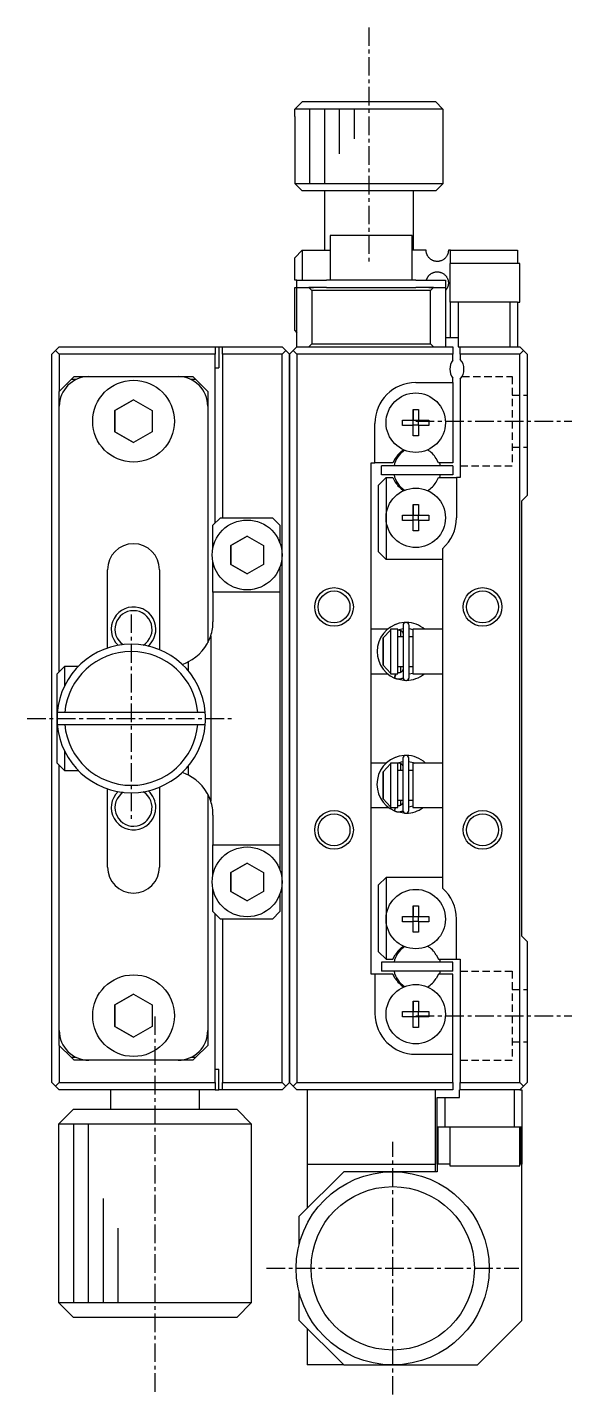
# Model space of a CAD drawing. Extents: x 10 to 381, y 10 to 229.
# Drawn here: x 211.4 to 248.1, y 103.5 to 195.5 of the extents above; entities that cross this region are included whole.
import ezdxf

# ---------------------------------------------------------------- set-up
doc = ezdxf.new("R2010")
doc.units = 0
doc.linetypes.add('CENTER', pattern=[2, 1.25, -0.25, 0.25, -0.25])
doc.linetypes.add('DASHED', pattern=[0.75, 0.5, -0.25])
doc.layers.get('0').update_dxf_attribs({"linetype": 'CONTINUOUS'})
doc.layers.add('CENTER', color=1, linetype='CENTER')

msp = doc.modelspace()

# ---------------------------------------------------------------- linework, layer by layer
at = {"color": 7, "linetype": 'CONTINUOUS'}
for p, q in [((229.452, 190), (229.954, 190.5)), ((229.954, 190.5), (238.918, 190.5)), ((238.918, 190.5), (239.42, 190)), ((229.452, 189.5), (229.452, 190)), ((239.42, 190), (229.452, 190)), ((239.42, 190), (239.42, 189.5)), ((229.436, 189.5), (229.452, 189.5)), ((229.436, 189.5), (229.436, 185)), ((239.42, 189.5), (239.436, 189.5)), ((239.436, 185), (239.436, 189.5)), ((229.436, 185), (239.436, 185)), ((229.436, 185), (229.936, 184.5)), ((238.936, 184.5), (239.436, 185)), ((238.936, 184.5), (229.936, 184.5)), ((231.436, 184.5), (231.436, 180.5)), ((237.436, 180.5), (237.436, 184.5)), ((237.336, 181.5), (231.836, 181.5)), ((231.836, 181.5), (231.836, 178.5)), ((237.336, 178.5), (237.336, 181.5)), ((229.936, 180.5), (229.436, 180)), ((229.936, 180.5), (229.936, 178.5)), ((229.936, 180.5), (231.836, 180.5)), ((238.286, 180.5), (237.336, 180.5)), ((238.287, 180.465), (238.286, 180.5)), ((238.289, 180.431), (238.287, 180.465)), ((238.293, 180.397), (238.289, 180.431)), ((238.299, 180.364), (238.293, 180.397)), ((238.304, 180.335), (238.299, 180.364)), ((238.311, 180.306), (238.304, 180.335)), ((239.767, 180.332), (239.763, 180.314)), ((239.771, 180.349), (239.767, 180.332)), ((239.774, 180.368), (239.771, 180.349)), ((239.777, 180.387), (239.774, 180.368)), ((239.78, 180.406), (239.777, 180.387)), ((239.781, 180.417), (239.78, 180.406)), ((239.783, 180.429), (239.781, 180.417)), ((239.784, 180.44), (239.783, 180.429)), ((239.785, 180.464), (239.784, 180.452)), ((239.784, 180.452), (239.784, 180.44)), ((239.786, 180.476), (239.785, 180.464)), ((239.936, 180.5), (239.786, 180.5)), ((239.786, 180.5), (239.786, 180.488)), ((239.786, 180.488), (239.786, 180.476)), ((239.936, 180.5), (244.436, 180.5)), ((239.936, 179.6), (239.936, 180.5)), ((244.436, 180.5), (244.436, 179.6)), ((229.436, 178.5), (229.436, 180)), ((238.32, 180.278), (238.311, 180.306)), ((238.328, 180.254), (238.32, 180.278)), ((238.337, 180.229), (238.328, 180.254)), ((238.346, 180.205), (238.337, 180.229)), ((238.358, 180.18), (238.346, 180.205)), ((238.37, 180.155), (238.358, 180.18)), ((238.383, 180.131), (238.37, 180.155)), ((238.393, 180.115), (238.383, 180.131)), ((238.402, 180.099), (238.393, 180.115)), ((238.422, 180.069), (238.402, 180.099)), ((238.443, 180.041), (238.422, 180.069)), ((238.459, 180.021), (238.443, 180.041)), ((238.476, 180.001), (238.459, 180.021)), ((238.494, 179.982), (238.476, 180.001)), ((238.515, 179.96), (238.494, 179.982)), ((238.537, 179.94), (238.515, 179.96)), ((238.56, 179.92), (238.537, 179.94)), ((238.586, 179.9), (238.56, 179.92)), ((238.613, 179.881), (238.586, 179.9)), ((238.64, 179.863), (238.613, 179.881)), ((238.667, 179.847), (238.64, 179.863)), ((238.694, 179.833), (238.667, 179.847)), ((238.721, 179.819), (238.694, 179.833)), ((238.749, 179.807), (238.721, 179.819)), ((238.776, 179.797), (238.749, 179.807)), ((238.804, 179.787), (238.776, 179.797)), ((238.833, 179.778), (238.804, 179.787)), ((238.861, 179.771), (238.833, 179.778)), ((238.894, 179.764), (238.861, 179.771)), ((238.927, 179.758), (238.894, 179.764)), ((238.96, 179.754), (238.927, 179.758)), ((239, 179.751), (238.96, 179.754)), ((239.039, 179.75), (239, 179.751)), ((239.068, 179.751), (239.039, 179.75)), ((239.096, 179.752), (239.068, 179.751)), ((239.133, 179.756), (239.096, 179.752)), ((239.169, 179.762), (239.133, 179.756)), ((239.204, 179.769), (239.169, 179.762)), ((239.254, 179.782), (239.204, 179.769)), ((239.302, 179.799), (239.254, 179.782)), ((239.348, 179.818), (239.302, 179.799)), ((239.392, 179.84), (239.348, 179.818)), ((239.433, 179.864), (239.392, 179.84)), ((239.472, 179.89), (239.433, 179.864)), ((239.508, 179.917), (239.472, 179.89)), ((239.543, 179.947), (239.508, 179.917)), ((239.576, 179.979), (239.543, 179.947)), ((239.607, 180.013), (239.576, 179.979)), ((239.635, 180.049), (239.607, 180.013)), ((239.662, 180.087), (239.635, 180.049)), ((239.687, 180.127), (239.662, 180.087)), ((239.707, 180.166), (239.687, 180.127)), ((239.72, 180.193), (239.707, 180.166)), ((239.732, 180.221), (239.72, 180.193)), ((239.743, 180.251), (239.732, 180.221)), ((239.751, 180.274), (239.743, 180.251)), ((239.758, 180.298), (239.751, 180.274)), ((239.763, 180.314), (239.758, 180.298)), ((244.586, 179.6), (239.886, 179.6)), ((239.886, 179.6), (239.886, 177)), ((244.586, 177), (244.586, 179.6)), ((229.586, 178.5), (229.436, 178.5)), ((229.586, 178), (229.586, 178.5)), ((229.586, 178.5), (231.586, 178.5)), ((237.586, 178.5), (231.586, 178.5)), ((237.586, 178.5), (239.586, 178.5)), ((238.313, 178.5), (238.321, 178.526)), ((238.321, 178.526), (238.329, 178.551)), ((238.329, 178.551), (238.339, 178.576)), ((238.339, 178.576), (238.348, 178.599)), ((238.348, 178.599), (238.358, 178.621)), ((238.358, 178.621), (238.369, 178.643)), ((238.369, 178.643), (238.382, 178.667)), ((238.382, 178.667), (238.395, 178.69)), ((238.395, 178.69), (238.41, 178.712)), ((238.41, 178.712), (238.424, 178.734)), ((238.424, 178.734), (238.439, 178.754)), ((238.439, 178.754), (238.455, 178.774)), ((238.455, 178.774), (238.478, 178.801)), ((238.478, 178.801), (238.502, 178.826)), ((238.502, 178.826), (238.52, 178.844)), ((238.52, 178.844), (238.538, 178.861)), ((238.538, 178.861), (238.557, 178.877)), ((238.557, 178.877), (238.579, 178.895)), ((238.579, 178.895), (238.601, 178.911)), ((238.601, 178.911), (238.632, 178.932)), ((238.632, 178.932), (238.663, 178.951)), ((238.663, 178.951), (238.695, 178.968)), ((238.695, 178.968), (238.719, 178.98)), ((238.719, 178.98), (238.743, 178.99)), ((238.743, 178.99), (238.774, 179.003)), ((238.774, 179.003), (238.805, 179.014)), ((238.805, 179.014), (238.836, 179.023)), ((238.836, 179.023), (238.875, 179.032)), ((238.875, 179.032), (238.913, 179.04)), ((238.913, 179.04), (238.947, 179.045)), ((238.947, 179.045), (238.981, 179.048)), ((238.981, 179.048), (239.015, 179.05)), ((239.015, 179.05), (239.058, 179.05)), ((239.058, 179.05), (239.101, 179.047)), ((239.101, 179.047), (239.143, 179.042)), ((239.143, 179.042), (239.185, 179.035)), ((239.185, 179.035), (239.225, 179.026)), ((239.225, 179.026), (239.265, 179.014)), ((239.265, 179.014), (239.303, 179.001)), ((239.303, 179.001), (239.34, 178.986)), ((239.34, 178.986), (239.386, 178.963)), ((239.386, 178.963), (239.43, 178.938)), ((239.43, 178.938), (239.471, 178.911)), ((239.471, 178.911), (239.511, 178.88)), ((239.511, 178.88), (239.549, 178.847)), ((239.549, 178.847), (239.585, 178.811)), ((239.585, 178.811), (239.619, 178.772)), ((239.586, 178.5), (239.586, 178)), ((239.619, 178.772), (239.65, 178.73)), ((239.65, 178.73), (239.669, 178.702)), ((239.669, 178.702), (239.687, 178.673)), ((239.687, 178.673), (239.704, 178.642)), ((239.704, 178.642), (239.719, 178.609)), ((239.719, 178.609), (239.727, 178.592)), ((239.727, 178.592), (239.734, 178.575)), ((239.734, 178.575), (239.743, 178.55)), ((239.743, 178.55), (239.752, 178.524)), ((239.752, 178.524), (239.76, 178.498)), ((239.76, 178.498), (239.763, 178.483)), ((239.763, 178.483), (239.767, 178.469)), ((229.436, 175.1), (229.436, 178)), ((229.436, 178), (229.586, 178)), ((229.586, 174), (229.586, 178)), ((229.586, 178), (230.386, 178)), ((230.586, 177.8), (230.386, 178)), ((230.386, 178), (230.714, 178)), ((230.714, 178), (230.386, 178)), ((230.586, 177.8), (230.586, 174.2)), ((238.586, 177.8), (230.586, 177.8)), ((231.586, 178), (230.714, 178)), ((231.586, 178), (237.586, 178)), ((238.458, 178), (237.586, 178)), ((238.458, 178), (238.786, 178)), ((238.786, 178), (238.458, 178)), ((238.786, 178), (238.586, 177.8)), ((238.586, 174.2), (238.586, 177.8)), ((238.786, 178), (239.586, 178)), ((239.586, 178), (239.586, 174)), ((239.594, 177.799), (239.586, 177.79)), ((239.626, 177.837), (239.594, 177.799)), ((239.655, 177.877), (239.626, 177.837)), ((239.674, 177.906), (239.655, 177.877)), ((239.692, 177.936), (239.674, 177.906)), ((239.705, 177.961), (239.692, 177.936)), ((239.718, 177.987), (239.705, 177.961)), ((239.73, 178.014), (239.718, 177.987)), ((239.739, 178.038), (239.73, 178.014)), ((239.747, 178.062), (239.739, 178.038)), ((239.755, 178.088), (239.747, 178.062)), ((239.76, 178.105), (239.755, 178.088)), ((239.765, 178.122), (239.76, 178.105)), ((239.769, 178.14), (239.765, 178.122)), ((239.767, 178.469), (239.77, 178.454)), ((239.773, 178.159), (239.769, 178.14)), ((239.77, 178.454), (239.773, 178.441)), ((239.773, 178.441), (239.775, 178.427)), ((239.776, 178.178), (239.773, 178.159)), ((239.775, 178.427), (239.777, 178.413)), ((239.779, 178.198), (239.776, 178.178)), ((239.777, 178.413), (239.779, 178.399)), ((239.779, 178.399), (239.781, 178.385)), ((239.781, 178.211), (239.779, 178.198)), ((239.781, 178.385), (239.783, 178.37)), ((239.782, 178.223), (239.781, 178.211)), ((239.783, 178.237), (239.782, 178.223)), ((239.783, 178.37), (239.784, 178.359)), ((239.784, 178.25), (239.783, 178.237)), ((239.784, 178.359), (239.785, 178.347)), ((239.785, 178.263), (239.784, 178.25)), ((239.785, 178.347), (239.785, 178.336)), ((239.785, 178.336), (239.786, 178.324)), ((239.786, 178.277), (239.785, 178.263)), ((239.786, 178.324), (239.786, 178.312)), ((239.786, 178.312), (239.786, 178.3)), ((239.786, 178.3), (239.786, 178.288)), ((239.786, 178.288), (239.786, 178.277)), ((239.886, 177), (239.936, 177)), ((239.936, 174.6), (239.936, 177)), ((240.436, 177), (239.936, 177)), ((240.436, 177), (240.436, 174.6)), ((243.936, 177), (240.436, 177)), ((243.936, 174), (243.936, 177)), ((244.436, 177), (243.936, 177)), ((244.436, 177), (244.586, 177)), ((244.436, 177), (244.436, 174)), ((229.436, 175.1), (229.586, 174.95)), ((213.336, 173.75), (213.586, 174)), ((213.586, 174), (224.086, 174)), ((224.086, 174), (224.086, 173.5)), ((224.086, 174), (224.336, 174)), ((224.336, 174), (224.336, 172.6)), ((224.336, 174), (224.586, 174)), ((224.586, 174), (228.586, 174)), ((224.586, 173.5), (224.586, 174)), ((228.586, 174), (228.836, 173.75)), ((229.336, 173.75), (229.586, 174)), ((229.586, 174), (240.086, 174)), ((230.386, 174), (230.586, 174.2)), ((230.586, 174.2), (238.586, 174.2)), ((238.586, 174.2), (238.786, 174)), ((239.936, 174.6), (239.586, 174.6)), ((240.436, 174.6), (239.936, 174.6)), ((240.086, 174), (240.086, 173.5)), ((240.436, 174.6), (240.436, 174)), ((240.436, 174), (240.586, 174)), ((240.586, 173.5), (240.586, 174)), ((240.586, 174), (244.586, 174)), ((244.586, 174), (244.836, 173.75)), ((213.086, 173.5), (213.336, 173.75)), ((213.086, 124.5), (213.086, 173.5)), ((213.586, 173.5), (213.336, 173.75)), ((213.586, 173.5), (213.586, 171)), ((224.086, 173.5), (213.586, 173.5)), ((224.086, 162.15), (224.086, 173.5)), ((228.586, 173.5), (224.586, 173.5)), ((224.586, 173.5), (224.586, 162.5)), ((228.836, 173.75), (228.586, 173.5)), ((228.586, 160), (228.586, 173.5)), ((228.836, 173.75), (229.086, 173.5)), ((229.336, 173.75), (229.086, 173.5)), ((229.086, 124.5), (229.086, 173.5)), ((229.086, 173.5), (229.086, 124.5)), ((229.586, 173.5), (229.336, 173.75)), ((240.086, 173.5), (229.586, 173.5)), ((229.586, 173.5), (229.586, 124.5)), ((240.086, 173.1), (240.086, 173.5)), ((244.586, 173.5), (240.586, 173.5)), ((240.586, 173.5), (240.586, 173.161)), ((244.836, 173.75), (244.586, 173.5)), ((244.586, 124.5), (244.586, 173.5)), ((245.086, 173.5), (244.836, 173.75)), ((245.086, 173.5), (245.086, 164)), ((224.086, 172.6), (224.336, 172.6)), ((214.386, 171.8), (213.586, 171)), ((214.386, 171.8), (214.586, 172)), ((214.714, 171.8), (214.386, 171.8)), ((214.586, 172), (215.586, 172)), ((215.586, 172), (221.586, 172)), ((221.586, 172), (222.586, 172)), ((222.786, 171.8), (222.458, 171.8)), ((222.586, 172), (222.786, 171.8)), ((223.586, 171), (222.786, 171.8)), ((237.586, 171.6), (240.086, 171.6)), ((240.086, 171.6), (240.086, 171.9)), ((240.086, 171.6), (240.086, 166.2)), ((240.586, 171.839), (240.586, 165.2)), ((213.586, 170), (213.586, 171)), ((217.336, 169.722), (218.586, 170.443)), ((218.586, 170.443), (217.336, 169.722)), ((218.586, 170.443), (219.836, 169.722)), ((223.586, 171), (223.586, 170)), ((213.586, 152.15), (213.586, 170)), ((217.336, 168.278), (217.336, 169.722)), ((217.336, 169.722), (217.336, 168.278)), ((219.836, 169.722), (219.836, 168.278)), ((223.586, 170), (223.586, 154.094)), ((237.406, 169.786), (237.766, 169.786)), ((237.406, 169.08), (237.406, 169.786)), ((237.406, 169.786), (237.406, 169.08)), ((237.766, 169.786), (237.766, 169.08)), ((234.836, 166.2), (234.836, 168.85)), ((236.7, 168.72), (236.7, 169.08)), ((236.7, 169.08), (237.406, 169.08)), ((237.406, 168.72), (236.7, 168.72)), ((237.416, 169.07), (237.406, 169.08)), ((237.416, 168.73), (237.406, 168.72)), ((237.406, 168.014), (237.406, 168.72)), ((237.406, 168.014), (237.406, 168.72)), ((237.416, 169.07), (237.756, 169.07)), ((237.416, 168.73), (237.416, 169.07)), ((237.756, 168.73), (237.416, 168.73)), ((237.756, 169.07), (237.766, 169.08)), ((237.756, 169.07), (237.756, 168.73)), ((237.756, 168.73), (237.766, 168.72)), ((237.766, 169.08), (238.472, 169.08)), ((237.766, 168.72), (237.766, 168.014)), ((238.472, 168.72), (237.766, 168.72)), ((238.472, 169.08), (238.472, 168.72)), ((218.586, 167.557), (217.336, 168.278)), ((217.336, 168.278), (218.586, 167.557)), ((219.836, 168.278), (218.586, 167.557)), ((237.766, 168.014), (237.406, 168.014)), ((234.586, 166.2), (234.836, 166.2)), ((234.586, 164), (234.586, 166.2)), ((236.042, 166.2), (234.836, 166.2)), ((240.086, 166), (235.286, 166)), ((235.286, 165.4), (235.286, 166)), ((236.211, 166.494), (236.042, 166.2)), ((239.13, 166.2), (238.961, 166.494)), ((240.086, 166.2), (239.13, 166.2)), ((240.086, 166), (240.086, 165.4)), ((235.086, 164.7), (235.586, 165.2)), ((235.086, 160.2), (235.086, 164.7)), ((240.086, 165.4), (235.286, 165.4)), ((235.586, 165.2), (235.586, 162.5)), ((235.586, 165.2), (236.042, 165.2)), ((236.042, 165.2), (236.211, 164.906)), ((238.961, 164.906), (239.13, 165.2)), ((239.13, 165.2), (240.336, 165.2)), ((240.336, 165.2), (240.336, 162.5)), ((240.586, 165.2), (240.336, 165.2)), ((234.586, 131.8), (234.586, 164)), ((244.736, 163.65), (245.086, 164)), ((237.406, 163.386), (237.766, 163.386)), ((237.406, 162.68), (237.406, 163.386)), ((237.406, 163.386), (237.406, 162.68)), ((237.766, 163.386), (237.766, 162.68)), ((244.736, 134.35), (244.736, 163.65)), ((223.936, 162), (224.436, 162.5)), ((223.936, 160.482), (223.936, 162)), ((224.436, 162.5), (227.936, 162.5)), ((227.936, 162.5), (228.436, 162)), ((228.436, 162), (228.436, 160.826)), ((235.586, 162.5), (235.586, 159.7)), ((236.7, 162.32), (236.7, 162.68)), ((236.7, 162.68), (237.406, 162.68)), ((237.406, 162.32), (236.7, 162.32)), ((237.416, 162.67), (237.406, 162.68)), ((237.416, 162.33), (237.406, 162.32)), ((237.406, 161.614), (237.406, 162.32)), ((237.406, 161.614), (237.406, 162.32)), ((237.416, 162.67), (237.756, 162.67)), ((237.416, 162.33), (237.416, 162.67)), ((237.756, 162.33), (237.416, 162.33)), ((237.756, 162.67), (237.766, 162.68)), ((237.756, 162.67), (237.756, 162.33)), ((237.756, 162.33), (237.766, 162.32)), ((237.766, 162.68), (238.472, 162.68)), ((237.766, 162.32), (237.766, 161.614)), ((238.472, 162.32), (237.766, 162.32)), ((238.472, 162.68), (238.472, 162.32)), ((225.136, 160.635), (226.236, 161.27)), ((226.236, 161.27), (225.136, 160.635)), ((226.236, 161.27), (227.336, 160.635)), ((237.766, 161.614), (237.406, 161.614)), ((225.136, 159.365), (225.136, 160.635)), ((225.136, 160.635), (225.136, 159.365)), ((227.336, 160.635), (227.336, 159.365)), ((235.586, 159.7), (235.086, 160.2)), ((239.386, 160.421), (239.386, 137.579)), ((223.936, 157.5), (223.936, 159.518)), ((226.236, 158.73), (225.136, 159.365)), ((225.136, 159.365), (226.236, 158.73)), ((227.336, 159.365), (226.236, 158.73)), ((228.436, 159.174), (228.436, 157.5)), ((228.586, 138), (228.586, 160)), ((239.386, 159.7), (235.586, 159.7)), ((216.836, 153.737), (216.836, 159)), ((220.336, 159), (220.336, 153.625)), ((223.936, 157.5), (223.936, 155.5)), ((228.436, 157.5), (223.936, 157.5)), ((228.436, 157.5), (228.436, 140.5)), ((223.786, 154.563), (223.786, 143.437)), ((235.68, 155), (234.586, 155)), ((235.386, 154.417), (235.886, 154.946)), ((235.681, 155), (235.681, 155)), ((235.681, 155), (235.681, 155)), ((235.886, 155), (235.886, 154.946)), ((236.386, 155), (235.886, 155)), ((235.886, 154.946), (235.886, 152.054)), ((236.167, 155.3), (236.157, 155.296)), ((236.22, 155.321), (236.167, 155.301)), ((236.386, 154.959), (236.734, 155.046)), ((236.386, 152), (236.386, 155)), ((236.386, 154.952), (236.396, 154.953)), ((236.396, 154.953), (236.411, 154.955)), ((236.411, 154.955), (236.425, 154.956)), ((236.425, 154.956), (236.44, 154.957)), ((236.44, 154.957), (236.455, 154.956)), ((236.455, 154.956), (236.47, 154.955)), ((236.47, 154.955), (236.484, 154.953)), ((236.484, 154.953), (236.499, 154.95)), ((236.499, 154.95), (236.514, 154.947)), ((236.514, 154.947), (236.528, 154.942)), ((236.528, 154.942), (236.542, 154.938)), ((236.542, 154.938), (236.555, 154.932)), ((236.555, 154.932), (236.569, 154.926)), ((236.569, 154.926), (236.582, 154.919)), ((236.582, 154.919), (236.595, 154.911)), ((236.586, 154.5), (236.586, 154.917)), ((236.595, 154.911), (236.607, 154.903)), ((236.607, 154.903), (236.619, 154.894)), ((236.619, 154.894), (236.63, 154.885)), ((236.63, 154.885), (236.641, 154.875)), ((236.641, 154.875), (236.652, 154.864)), ((236.652, 154.864), (236.662, 154.853)), ((236.662, 154.853), (236.671, 154.841)), ((236.671, 154.841), (236.68, 154.829)), ((236.68, 154.829), (236.688, 154.817)), ((236.688, 154.817), (236.695, 154.804)), ((236.695, 154.804), (236.702, 154.791)), ((236.702, 154.791), (236.709, 154.778)), ((236.709, 154.778), (236.714, 154.764)), ((236.714, 154.764), (236.719, 154.75)), ((236.719, 154.75), (236.723, 154.736)), ((236.723, 154.736), (236.727, 154.722)), ((236.727, 154.722), (236.73, 154.707)), ((236.73, 154.707), (236.732, 154.693)), ((236.732, 154.693), (236.733, 154.678)), ((236.733, 154.678), (236.734, 154.663)), ((236.734, 155.258), (236.734, 151.758)), ((236.734, 154.663), (236.734, 154.656)), ((236.912, 155.457), (236.811, 155.453)), ((237.134, 151.758), (237.134, 155.258)), ((237.134, 155.046), (237.386, 154.991)), ((237.386, 155), (237.386, 154.5)), ((237.386, 155), (237.386, 152)), ((239.386, 155), (237.386, 155)), ((235.386, 152.583), (235.386, 154.417)), ((235.386, 154.417), (235.386, 152.583)), ((236.734, 154.5), (236.386, 154.5)), ((237.386, 154.5), (237.134, 154.5)), ((237.386, 154.5), (237.386, 152.5)), ((237.386, 154.5), (237.386, 152.5)), ((222.286, 152.19), (222.286, 152.821)), ((213.436, 152), (213.936, 152.5)), ((213.436, 149), (213.436, 152)), ((213.936, 152.5), (213.936, 151.179)), ((214.865, 152.5), (213.936, 152.5)), ((234.586, 152), (235.699, 152)), ((235.886, 152.054), (235.386, 152.583)), ((235.886, 152.054), (235.886, 152)), ((235.886, 152), (236.386, 152)), ((236.158, 151.72), (236.228, 151.948)), ((236.183, 151.808), (236.179, 151.795)), ((236.187, 151.82), (236.183, 151.808)), ((236.192, 151.834), (236.187, 151.82)), ((236.197, 151.847), (236.192, 151.834)), ((236.202, 151.861), (236.197, 151.847)), ((236.208, 151.876), (236.202, 151.861)), ((236.214, 151.89), (236.208, 151.876)), ((236.22, 151.905), (236.214, 151.89)), ((236.226, 151.919), (236.22, 151.905)), ((236.232, 151.933), (236.226, 151.919)), ((236.228, 151.948), (236.253, 152)), ((236.239, 151.947), (236.232, 151.933)), ((236.245, 151.961), (236.239, 151.947)), ((236.251, 151.975), (236.245, 151.961)), ((236.258, 151.988), (236.251, 151.975)), ((236.264, 152), (236.258, 151.988)), ((236.386, 152.5), (236.734, 152.5)), ((236.39, 152.064), (236.386, 152.064)), ((236.404, 152.062), (236.39, 152.064)), ((236.419, 152.06), (236.404, 152.062)), ((236.434, 152.06), (236.419, 152.06)), ((236.449, 152.06), (236.434, 152.06)), ((236.463, 152.061), (236.449, 152.06)), ((236.478, 152.062), (236.463, 152.061)), ((236.493, 152.065), (236.478, 152.062)), ((236.507, 152.068), (236.493, 152.065)), ((236.522, 152.072), (236.507, 152.068)), ((236.536, 152.076), (236.522, 152.072)), ((236.55, 152.082), (236.536, 152.076)), ((236.563, 152.088), (236.55, 152.082)), ((236.576, 152.094), (236.563, 152.088)), ((236.589, 152.102), (236.576, 152.094)), ((236.586, 152.1), (236.586, 152.5)), ((236.602, 152.109), (236.589, 152.102)), ((236.614, 152.118), (236.602, 152.109)), ((236.625, 152.127), (236.614, 152.118)), ((236.636, 152.137), (236.625, 152.127)), ((236.647, 152.147), (236.636, 152.137)), ((236.657, 152.158), (236.647, 152.147)), ((236.667, 152.169), (236.657, 152.158)), ((236.676, 152.181), (236.667, 152.169)), ((236.684, 152.193), (236.676, 152.181)), ((236.692, 152.206), (236.684, 152.193)), ((236.699, 152.218), (236.692, 152.206)), ((236.706, 152.232), (236.699, 152.218)), ((236.711, 152.245), (236.706, 152.232)), ((236.717, 152.259), (236.711, 152.245)), ((236.721, 152.273), (236.717, 152.259)), ((236.725, 152.287), (236.721, 152.273)), ((236.728, 152.302), (236.725, 152.287)), ((236.731, 152.316), (236.728, 152.302)), ((236.733, 152.331), (236.731, 152.316)), ((236.734, 152.346), (236.733, 152.331)), ((236.734, 152.36), (236.734, 152.346)), ((237.134, 152.5), (237.386, 152.5)), ((237.386, 152.025), (237.134, 151.97)), ((237.386, 152.5), (237.386, 152)), ((237.386, 152), (239.386, 152)), ((236.164, 151.731), (236.163, 151.726)), ((236.163, 151.726), (236.164, 151.721)), ((236.165, 151.745), (236.164, 151.737)), ((236.164, 151.737), (236.164, 151.731)), ((236.164, 151.721), (236.164, 151.719)), ((236.164, 151.719), (236.167, 151.715)), ((236.167, 151.753), (236.165, 151.745)), ((236.169, 151.763), (236.167, 151.753)), ((236.167, 151.715), (236.197, 151.703)), ((236.172, 151.773), (236.169, 151.763)), ((236.175, 151.784), (236.172, 151.773)), ((236.179, 151.795), (236.175, 151.784)), ((236.197, 151.703), (236.23, 151.692)), ((236.219, 151.695), (236.907, 151.559)), ((236.23, 151.692), (236.263, 151.682)), ((236.263, 151.682), (236.297, 151.674)), ((236.297, 151.674), (236.331, 151.668)), ((236.331, 151.668), (236.365, 151.664)), ((236.365, 151.664), (236.399, 151.661)), ((236.399, 151.661), (236.434, 151.66)), ((236.434, 151.66), (236.468, 151.66)), ((236.468, 151.66), (236.503, 151.663)), ((236.503, 151.663), (236.537, 151.667)), ((236.537, 151.667), (236.571, 151.672)), ((236.571, 151.672), (236.605, 151.68)), ((236.605, 151.68), (236.638, 151.689)), ((236.638, 151.689), (236.671, 151.7)), ((236.671, 151.7), (236.703, 151.712)), ((236.703, 151.712), (236.735, 151.726)), ((236.735, 151.726), (236.736, 151.727)), ((213.954, 149.4), (213.452, 149.4)), ((222.918, 149.4), (213.954, 149.4)), ((223.42, 149.4), (222.918, 149.4)), ((213.436, 146), (213.436, 149)), ((213.452, 148.6), (213.954, 148.6)), ((213.954, 148.6), (222.918, 148.6)), ((222.918, 148.6), (223.42, 148.6)), ((213.936, 146.821), (213.936, 145.5)), ((236.157, 146.358), (236.104, 146.334)), ((236.209, 146.379), (236.156, 146.359)), ((236.723, 146.316), (236.723, 142.816)), ((236.901, 146.515), (236.801, 146.511)), ((237.123, 142.816), (237.123, 146.316)), ((213.936, 145.5), (213.436, 146)), ((213.586, 128), (213.586, 145.85)), ((213.936, 145.5), (214.865, 145.5)), ((222.286, 145.179), (222.286, 145.81)), ((235.603, 146), (234.586, 146)), ((235.386, 145.417), (235.886, 145.946)), ((235.386, 143.583), (235.386, 145.417)), ((235.386, 145.417), (235.386, 143.583)), ((235.886, 146), (235.886, 145.946)), ((236.386, 146), (235.886, 146)), ((235.886, 145.946), (235.886, 143.054)), ((236.333, 146), (236.381, 146.019)), ((236.337, 146), (236.386, 146.012)), ((236.381, 146.019), (236.723, 146.104)), ((236.386, 146.012), (236.4, 146.013)), ((236.386, 143), (236.386, 146)), ((236.519, 146), (236.386, 146)), ((236.723, 145.5), (236.386, 145.5)), ((236.4, 146.013), (236.415, 146.014)), ((236.415, 146.014), (236.429, 146.015)), ((236.429, 146.015), (236.444, 146.014)), ((236.444, 146.014), (236.459, 146.013)), ((236.459, 146.013), (236.474, 146.011)), ((236.474, 146.011), (236.488, 146.008)), ((236.488, 146.008), (236.503, 146.005)), ((236.503, 146.005), (236.517, 146.001)), ((236.517, 146.001), (236.531, 145.996)), ((236.531, 145.996), (236.545, 145.99)), ((236.545, 145.99), (236.558, 145.984)), ((236.558, 145.984), (236.571, 145.977)), ((236.571, 145.977), (236.584, 145.969)), ((236.584, 145.969), (236.596, 145.961)), ((236.586, 145.5), (236.586, 145.968)), ((236.596, 145.961), (236.608, 145.952)), ((236.608, 145.952), (236.62, 145.943)), ((236.62, 145.943), (236.631, 145.933)), ((236.631, 145.933), (236.641, 145.922)), ((236.641, 145.922), (236.651, 145.911)), ((236.651, 145.911), (236.66, 145.899)), ((236.66, 145.899), (236.669, 145.888)), ((236.669, 145.888), (236.677, 145.875)), ((236.677, 145.875), (236.685, 145.862)), ((236.685, 145.862), (236.692, 145.849)), ((236.692, 145.849), (236.698, 145.836)), ((236.698, 145.836), (236.703, 145.822)), ((236.703, 145.822), (236.708, 145.808)), ((236.708, 145.808), (236.713, 145.794)), ((236.713, 145.794), (236.716, 145.78)), ((236.716, 145.78), (236.719, 145.765)), ((236.719, 145.765), (236.721, 145.751)), ((236.721, 145.751), (236.722, 145.736)), ((236.722, 145.736), (236.723, 145.721)), ((236.723, 145.721), (236.723, 145.714)), ((237.123, 146.104), (237.419, 146.036)), ((237.386, 145.5), (237.123, 145.5)), ((237.386, 146), (237.386, 145.5)), ((237.386, 146), (237.386, 143)), ((239.386, 146), (237.386, 146)), ((237.386, 145.5), (237.386, 143.5)), ((237.386, 145.5), (237.386, 143.5)), ((237.419, 146.036), (237.514, 146)), ((216.836, 139), (216.836, 144.263)), ((220.336, 144.375), (220.336, 139)), ((223.586, 143.906), (223.586, 128)), ((235.886, 143.054), (235.386, 143.583)), ((234.586, 143), (235.763, 143)), ((235.763, 143), (235.763, 143)), ((235.764, 143), (235.765, 143)), ((235.886, 143.054), (235.886, 143)), ((235.886, 143), (236.386, 143)), ((236.147, 142.778), (236.214, 143)), ((236.155, 142.802), (236.153, 142.795)), ((236.153, 142.795), (236.153, 142.789)), ((236.153, 142.789), (236.153, 142.783)), ((236.153, 142.783), (236.153, 142.779)), ((236.153, 142.779), (236.153, 142.777)), ((236.153, 142.777), (236.156, 142.773)), ((236.156, 142.81), (236.155, 142.802)), ((236.158, 142.819), (236.156, 142.81)), ((236.156, 142.773), (236.187, 142.761)), ((236.161, 142.829), (236.158, 142.819)), ((236.164, 142.84), (236.161, 142.829)), ((236.167, 142.851), (236.164, 142.84)), ((236.171, 142.863), (236.167, 142.851)), ((236.175, 142.875), (236.171, 142.863)), ((236.18, 142.888), (236.175, 142.875)), ((236.185, 142.902), (236.18, 142.888)), ((236.19, 142.915), (236.185, 142.902)), ((236.187, 142.761), (236.219, 142.75)), ((236.195, 142.929), (236.19, 142.915)), ((236.201, 142.944), (236.195, 142.929)), ((236.207, 142.958), (236.201, 142.944)), ((236.213, 142.972), (236.207, 142.958)), ((236.208, 142.753), (236.896, 142.617)), ((236.219, 142.986), (236.213, 142.972)), ((236.225, 143), (236.219, 142.986)), ((236.219, 142.75), (236.252, 142.74)), ((236.252, 142.74), (236.286, 142.732)), ((236.286, 142.732), (236.32, 142.726)), ((236.32, 142.726), (236.354, 142.722)), ((236.354, 142.722), (236.388, 142.719)), ((236.386, 143.5), (236.723, 143.5)), ((236.393, 143.12), (236.386, 143.121)), ((236.388, 142.719), (236.423, 142.718)), ((236.408, 143.118), (236.393, 143.12)), ((236.423, 143.118), (236.408, 143.118)), ((236.438, 143.118), (236.423, 143.118)), ((236.423, 142.718), (236.457, 142.718)), ((236.453, 143.119), (236.438, 143.118)), ((236.467, 143.12), (236.453, 143.119)), ((236.457, 142.718), (236.492, 142.721)), ((236.482, 143.123), (236.467, 143.12)), ((236.497, 143.126), (236.482, 143.123)), ((236.492, 142.721), (236.526, 142.725)), ((236.511, 143.13), (236.497, 143.126)), ((236.525, 143.134), (236.511, 143.13)), ((236.539, 143.14), (236.525, 143.134)), ((236.526, 142.725), (236.56, 142.73)), ((236.552, 143.146), (236.539, 143.14)), ((236.566, 143.152), (236.552, 143.146)), ((236.56, 142.73), (236.594, 142.738)), ((236.578, 143.16), (236.566, 143.152)), ((236.591, 143.168), (236.578, 143.16)), ((236.586, 143.164), (236.586, 143.5)), ((236.603, 143.176), (236.591, 143.168)), ((236.594, 142.738), (236.627, 142.747)), ((236.614, 143.185), (236.603, 143.176)), ((236.626, 143.195), (236.614, 143.185)), ((236.636, 143.205), (236.626, 143.195)), ((236.627, 142.747), (236.66, 142.758)), ((236.646, 143.216), (236.636, 143.205)), ((236.656, 143.227), (236.646, 143.216)), ((236.665, 143.239), (236.656, 143.227)), ((236.66, 142.758), (236.692, 142.77)), ((236.673, 143.251), (236.665, 143.239)), ((236.681, 143.264), (236.673, 143.251)), ((236.688, 143.276), (236.681, 143.264)), ((236.695, 143.29), (236.688, 143.276)), ((236.692, 142.77), (236.724, 142.784)), ((236.701, 143.303), (236.695, 143.29)), ((236.706, 143.317), (236.701, 143.303)), ((236.711, 143.331), (236.706, 143.317)), ((236.714, 143.345), (236.711, 143.331)), ((236.718, 143.36), (236.714, 143.345)), ((236.72, 143.374), (236.718, 143.36)), ((236.722, 143.389), (236.72, 143.374)), ((236.723, 143.404), (236.722, 143.389)), ((236.723, 143.418), (236.723, 143.404)), ((236.724, 142.784), (236.726, 142.785)), ((237.123, 143.5), (237.386, 143.5)), ((237.386, 143.086), (237.123, 143.028)), ((237.386, 143.5), (237.386, 143)), ((237.386, 143), (239.386, 143)), ((223.936, 142.5), (223.936, 140.5)), ((223.936, 140.5), (228.436, 140.5)), ((223.936, 138.482), (223.936, 140.5)), ((228.436, 140.5), (228.436, 138.826)), ((225.136, 138.635), (226.236, 139.27)), ((226.236, 139.27), (225.136, 138.635)), ((226.236, 139.27), (227.336, 138.635)), ((225.136, 137.365), (225.136, 138.635)), ((225.136, 138.635), (225.136, 137.365)), ((227.336, 138.635), (227.336, 137.365)), ((228.586, 124.5), (228.586, 138)), ((235.086, 137.8), (235.586, 138.3)), ((235.586, 138.3), (235.586, 135.5)), ((239.386, 138.3), (235.586, 138.3)), ((223.936, 136), (223.936, 137.518)), ((226.236, 136.73), (225.136, 137.365)), ((225.136, 137.365), (226.236, 136.73)), ((227.336, 137.365), (226.236, 136.73)), ((228.436, 137.174), (228.436, 136)), ((235.086, 133.3), (235.086, 137.8)), ((237.406, 136.386), (237.766, 136.386)), ((237.406, 135.68), (237.406, 136.386)), ((237.406, 136.386), (237.406, 135.68)), ((237.766, 136.386), (237.766, 135.68)), ((224.436, 135.5), (223.936, 136)), ((224.086, 124.5), (224.086, 135.85)), ((227.936, 135.5), (224.436, 135.5)), ((224.586, 135.5), (224.586, 124.5)), ((228.436, 136), (227.936, 135.5)), ((235.586, 135.5), (235.586, 132.8)), ((236.7, 135.32), (236.7, 135.68)), ((236.7, 135.68), (237.406, 135.68)), ((237.406, 135.32), (236.7, 135.32)), ((237.416, 135.67), (237.406, 135.68)), ((237.416, 135.33), (237.406, 135.32)), ((237.406, 134.614), (237.406, 135.32)), ((237.406, 134.614), (237.406, 135.32)), ((237.416, 135.67), (237.756, 135.67)), ((237.416, 135.33), (237.416, 135.67)), ((237.756, 135.33), (237.416, 135.33)), ((237.756, 135.67), (237.766, 135.68)), ((237.756, 135.67), (237.756, 135.33)), ((237.756, 135.33), (237.766, 135.32)), ((237.766, 135.68), (238.472, 135.68)), ((237.766, 135.32), (237.766, 134.614)), ((238.472, 135.32), (237.766, 135.32)), ((238.472, 135.68), (238.472, 135.32)), ((240.336, 132.8), (240.336, 135.5)), ((237.766, 134.614), (237.406, 134.614)), ((245.086, 134), (244.736, 134.35)), ((245.086, 134), (245.086, 124.5)), ((235.586, 132.8), (235.086, 133.3)), ((240.086, 132.6), (235.286, 132.6)), ((235.286, 132.6), (235.286, 132)), ((235.586, 132.8), (236.042, 132.8)), ((236.042, 132.8), (236.211, 133.094)), ((238.961, 133.094), (239.13, 132.8)), ((239.13, 132.8), (240.336, 132.8)), ((240.086, 132), (240.086, 132.6)), ((240.336, 132.8), (240.586, 132.8)), ((240.586, 132.8), (240.586, 124.5)), ((234.836, 131.8), (234.586, 131.8)), ((234.836, 131.8), (234.836, 129.15)), ((236.042, 131.8), (234.836, 131.8)), ((240.086, 132), (235.286, 132)), ((236.211, 131.506), (236.042, 131.8)), ((239.13, 131.8), (238.961, 131.506)), ((240.086, 131.8), (239.13, 131.8)), ((240.086, 126.4), (240.086, 131.8)), ((217.336, 129.722), (218.586, 130.443)), ((218.586, 130.443), (217.336, 129.722)), ((217.336, 128.278), (217.336, 129.722)), ((217.336, 129.722), (217.336, 128.278)), ((218.586, 130.443), (219.836, 129.722)), ((219.836, 129.722), (219.836, 128.278)), ((237.406, 129.986), (237.766, 129.986)), ((237.406, 129.28), (237.406, 129.986)), ((237.406, 129.986), (237.406, 129.28)), ((237.766, 129.986), (237.766, 129.28)), ((236.7, 128.92), (236.7, 129.28)), ((236.7, 129.28), (237.406, 129.28)), ((237.406, 128.92), (236.7, 128.92)), ((237.416, 129.27), (237.406, 129.28)), ((237.416, 128.93), (237.406, 128.92)), ((237.406, 128.214), (237.406, 128.92)), ((237.406, 128.214), (237.406, 128.92)), ((237.416, 129.27), (237.756, 129.27)), ((237.416, 128.93), (237.416, 129.27)), ((237.756, 128.93), (237.416, 128.93)), ((237.756, 129.27), (237.766, 129.28)), ((237.756, 129.27), (237.756, 128.93)), ((237.756, 128.93), (237.766, 128.92)), ((237.766, 129.28), (238.472, 129.28)), ((237.766, 128.92), (237.766, 128.214)), ((238.472, 128.92), (237.766, 128.92)), ((238.472, 129.28), (238.472, 128.92)), ((213.586, 127), (213.586, 128)), ((218.586, 127.557), (217.336, 128.278)), ((217.336, 128.278), (218.586, 127.557)), ((219.836, 128.278), (218.586, 127.557)), ((223.586, 128), (223.586, 127)), ((237.766, 128.214), (237.406, 128.214)), ((213.586, 127), (214.386, 126.2)), ((213.586, 127), (213.586, 124.5)), ((222.786, 126.2), (223.586, 127)), ((214.386, 126.2), (214.714, 126.2)), ((214.586, 126), (214.386, 126.2)), ((222.458, 126.2), (222.786, 126.2)), ((222.786, 126.2), (222.586, 126)), ((237.586, 126.4), (240.086, 126.4)), ((240.086, 124.5), (240.086, 126.4)), ((215.586, 126), (214.586, 126)), ((221.586, 126), (215.586, 126)), ((222.586, 126), (221.586, 126)), ((224.086, 125.4), (224.336, 125.4)), ((224.336, 124), (224.336, 125.4)), ((213.336, 124.25), (213.086, 124.5)), ((213.336, 124.25), (213.586, 124.5)), ((213.586, 124), (213.336, 124.25)), ((213.586, 124.5), (224.086, 124.5)), ((224.086, 124.5), (224.086, 124)), ((224.586, 124.5), (228.586, 124.5)), ((224.586, 124), (224.586, 124.5)), ((228.586, 124.5), (228.836, 124.25)), ((228.836, 124.25), (228.586, 124)), ((229.086, 124.5), (228.836, 124.25)), ((229.336, 124.25), (229.086, 124.5)), ((229.336, 124.25), (229.586, 124.5)), ((229.586, 124), (229.336, 124.25)), ((229.586, 124.5), (240.086, 124.5)), ((240.086, 124.5), (240.086, 124)), ((240.586, 124.5), (244.586, 124.5)), ((240.586, 124), (240.586, 124.5)), ((244.586, 124.5), (244.836, 124.25)), ((244.836, 124.25), (244.586, 124)), ((244.836, 124.25), (245.086, 124.5)), ((224.086, 124), (213.586, 124)), ((217.036, 124), (217.036, 122.7)), ((223.036, 122.7), (223.036, 124)), ((224.086, 124), (224.336, 124)), ((224.586, 124), (224.336, 124)), ((228.586, 124), (224.586, 124)), ((240.086, 124), (229.586, 124)), ((230.286, 124), (230.286, 119)), ((238.886, 124), (238.886, 119)), ((239.036, 121.5), (239.036, 123.5)), ((239.036, 123.5), (239.536, 123.5)), ((239.536, 123.5), (239.536, 121.5)), ((239.536, 123.5), (240.536, 123.5)), ((240.536, 123.5), (240.536, 124)), ((240.586, 124), (240.536, 124)), ((244.586, 124), (240.586, 124)), ((244.236, 121.5), (244.236, 124)), ((244.586, 124), (244.736, 124)), ((244.736, 124), (244.736, 121.5)), ((214.536, 122.7), (213.536, 121.7)), ((214.536, 122.7), (225.536, 122.7)), ((226.536, 121.7), (225.536, 122.7)), ((226.536, 121.7), (213.536, 121.7)), ((213.536, 121.7), (213.536, 109.7)), ((226.536, 109.7), (226.536, 121.7)), ((239.536, 121.5), (239.036, 121.5)), ((239.036, 119), (239.036, 121.5)), ((239.076, 121.5), (239.076, 119)), ((244.236, 121.5), (239.536, 121.5)), ((239.886, 121.5), (239.886, 118.9)), ((244.736, 121.5), (244.236, 121.5)), ((244.586, 118.9), (244.586, 121.5)), ((244.667, 119), (244.667, 121.5)), ((244.736, 121.5), (244.736, 119)), ((230.286, 119), (238.886, 119)), ((230.286, 119), (230.286, 116.05)), ((238.886, 119), (238.886, 118.5)), ((239.076, 119), (239.036, 119)), ((239.036, 119), (239.036, 118.5)), ((239.886, 119), (239.076, 119)), ((239.886, 118.9), (244.586, 118.9)), ((244.667, 119), (244.586, 119)), ((244.736, 119), (244.667, 119)), ((244.736, 108.5), (244.736, 119)), ((232.736, 118.5), (229.736, 115.5)), ((236.036, 118.5), (232.736, 118.5)), ((239.036, 118.5), (236.036, 118.5)), ((229.736, 113.6), (229.736, 115.5)), ((229.736, 108.5), (229.736, 110.4)), ((213.536, 109.7), (219.977, 109.7)), ((213.536, 109.7), (214.536, 108.7)), ((219.977, 109.7), (226.536, 109.7)), ((225.536, 108.7), (226.536, 109.7)), ((219.986, 108.7), (214.536, 108.7)), ((225.536, 108.7), (219.986, 108.7)), ((229.736, 108.5), (232.736, 105.5)), ((230.286, 107.95), (230.286, 105.5)), ((241.736, 105.5), (244.736, 108.5)), ((232.736, 105.5), (230.286, 105.5)), ((232.736, 105.5), (236.036, 105.5)), ((236.036, 105.5), (241.736, 105.5))]:
    msp.add_line(p, q, dxfattribs=at)
at = {"color": 3, "linetype": 'CONTINUOUS'}
for p, q in [((230.436, 190), (230.436, 185)), ((231.436, 190), (231.436, 185)), ((232.436, 190), (232.436, 187)), ((233.436, 190), (233.436, 188)), ((214.536, 121.7), (214.536, 109.7)), ((215.536, 121.7), (215.536, 109.7)), ((216.536, 116.7), (216.536, 109.7)), ((217.536, 114.7), (217.536, 109.7))]:
    msp.add_line(p, q, dxfattribs=at)
at = {"color": 3, "linetype": 'DASHED'}
for p, q in [((240.702, 172), (244.086, 172)), ((244.086, 172), (244.086, 166)), ((244.086, 170.75), (245.086, 170.75)), ((244.086, 167.25), (245.086, 167.25)), ((240.586, 166), (244.086, 166)), ((240.586, 132), (244.086, 132)), ((244.086, 132), (244.086, 126)), ((244.086, 130.75), (245.086, 130.75)), ((244.086, 127.25), (245.086, 127.25)), ((240.586, 126), (244.086, 126))]:
    msp.add_line(p, q, dxfattribs=at)
at = {"color": 7, "linetype": 'CONTINUOUS'}
for centre, radius in [((218.586, 169), 2.75), ((237.586, 168.9), 2), ((237.586, 162.5), 2), ((226.236, 160), 2.35), ((232.086, 156.5), 1.075), ((242.086, 156.5), 1.075), ((232.086, 141.5), 1.075), ((242.086, 141.5), 1.075), ((226.236, 138), 2.35), ((237.586, 135.5), 2), ((218.586, 129), 2.75), ((237.586, 129.1), 2), ((236.036, 112), 6.5), ((236.036, 112), 5.5)]:
    msp.add_circle(centre, radius, dxfattribs=at)
at = {"color": 3, "linetype": 'CONTINUOUS'}
for centre in [(232.086, 156.5), (242.086, 156.5), (232.086, 141.5), (242.086, 141.5)]:
    msp.add_circle(centre, 1.3, dxfattribs=at)
at = {"color": 7, "linetype": 'CONTINUOUS'}
for centre, radius, start, end in [((240.886, 172.5), 1, 143.1301, 216.8699), ((239.836, 172.5), 1, 318.59038, 41.40962), ((215.586, 170), 2, 90, 180), ((221.586, 170), 2, 0, 90), ((237.586, 168.85), 2.75, 90, 180), ((237.686, 165.7), 1.587, 122.15934, 169.10691), ((237.586, 165.7), 1.587, 135, 150), ((237.701, 165.585), 1.75, 121.8865, 135.00441), ((237.471, 165.585), 1.75, 44.99559, 58.1135), ((237.586, 165.7), 1.587, 30, 45), ((237.686, 165.7), 1.587, 10.89309, 18.35848), ((237.686, 165.7), 1.587, 190.89302, 237.84058), ((237.586, 165.7), 1.587, 210, 225), ((237.586, 165.7), 1.587, 315, 330), ((237.686, 165.7), 1.587, 341.6416, 349.10698), ((237.701, 165.815), 1.75, 224.99559, 238.1135), ((237.471, 165.815), 1.75, 301.8865, 315.00441), ((237.586, 162.5), 2.75, 310.88519, 0), ((218.586, 159), 1.75, 0, 180), ((218.586, 155), 1.25, 90, 235.57499), ((218.586, 155), 1.25, 302.03298, 90), ((220.936, 155.5), 3, 341.80513, 0), ((220.936, 155.5), 3, 296.74373, 341.80509), ((236.934, 153.508), 1.949, 93.619, 246.81937), ((236.934, 155.258), 0.2, 0, 180), ((236.934, 153.51), 1.947, 49.95735, 89.1869), ((218.436, 149), 5, 4.58857, 175.41143), ((218.436, 149), 4.5, 5.09969, 174.90031), ((220.936, 155.5), 3, 287.904, 296.74368), ((236.932, 153.513), 1.954, 270.75324, 309.23666), ((236.934, 151.758), 0.2, 180, 0), ((218.436, 149), 5, 175.41143, 184.58857), ((218.436, 149), 5, 355.41143, 4.58857), ((218.436, 149), 5, 184.58857, 355.41143), ((218.436, 149), 4.5, 185.09969, 354.90031), ((236.924, 144.566), 1.949, 93.619, 246.81937), ((236.923, 146.316), 0.2, 0, 180), ((236.923, 144.567), 1.948, 47.38045, 89.18484), ((220.936, 142.5), 3, 63.25632, 72.096), ((220.936, 142.5), 3, 18.19487, 63.25632), ((218.586, 143), 1.25, 124.42501, 58.43918), ((220.936, 142.5), 3, 0, 18.19487), ((236.923, 142.816), 0.2, 180, 0), ((236.921, 144.573), 1.956, 270.76341, 306.44029), ((218.586, 139), 1.75, 180, 0), ((237.586, 135.5), 2.75, 0, 49.11481), ((237.686, 132.3), 1.587, 122.15942, 169.10698), ((237.586, 132.3), 1.587, 135, 150), ((237.701, 132.185), 1.75, 121.8865, 135.00441), ((237.471, 132.185), 1.75, 44.99559, 58.1135), ((237.586, 132.3), 1.587, 30, 45), ((237.686, 132.3), 1.587, 10.89302, 18.3584), ((237.686, 132.3), 1.587, 190.89309, 237.84066), ((237.686, 132.3), 1.587, 341.64153, 349.10691), ((237.586, 132.3), 1.587, 210, 225), ((237.701, 132.415), 1.75, 224.99559, 238.1135), ((237.471, 132.415), 1.75, 301.8865, 315.00441), ((237.586, 132.3), 1.587, 315, 330), ((237.586, 129.15), 2.75, 180, 270), ((215.586, 128), 2, 180, 270), ((221.586, 128), 2, 270, 0)]:
    msp.add_arc(centre, radius, start, end, dxfattribs=at)
at = {"color": 3, "linetype": 'CONTINUOUS'}
for centre, start, end in [((218.586, 155), 0, 226.05548), ((218.586, 155), 310.37059, 0), ((218.586, 143), 133.94452, 0), ((218.586, 143), 0, 48.18969)]:
    msp.add_arc(centre, 1.5, start, end, dxfattribs=at)
at = {"layer": 'CENTER', "color": 1, "linetype": 'CENTER'}
for p, q in [((234.436, 195.5), (234.436, 179.5)), ((237.586, 169), (248.086, 169)), ((218.436, 156), (218.436, 142)), ((211.436, 149), (225.436, 149)), ((220.036, 103.7), (220.036, 129)), ((237.586, 129), (248.086, 129)), ((236.036, 103.5), (236.036, 120.5)), ((227.536, 112), (244.536, 112))]:
    msp.add_line(p, q, dxfattribs=at)

doc.saveas('drawing.dxf')
